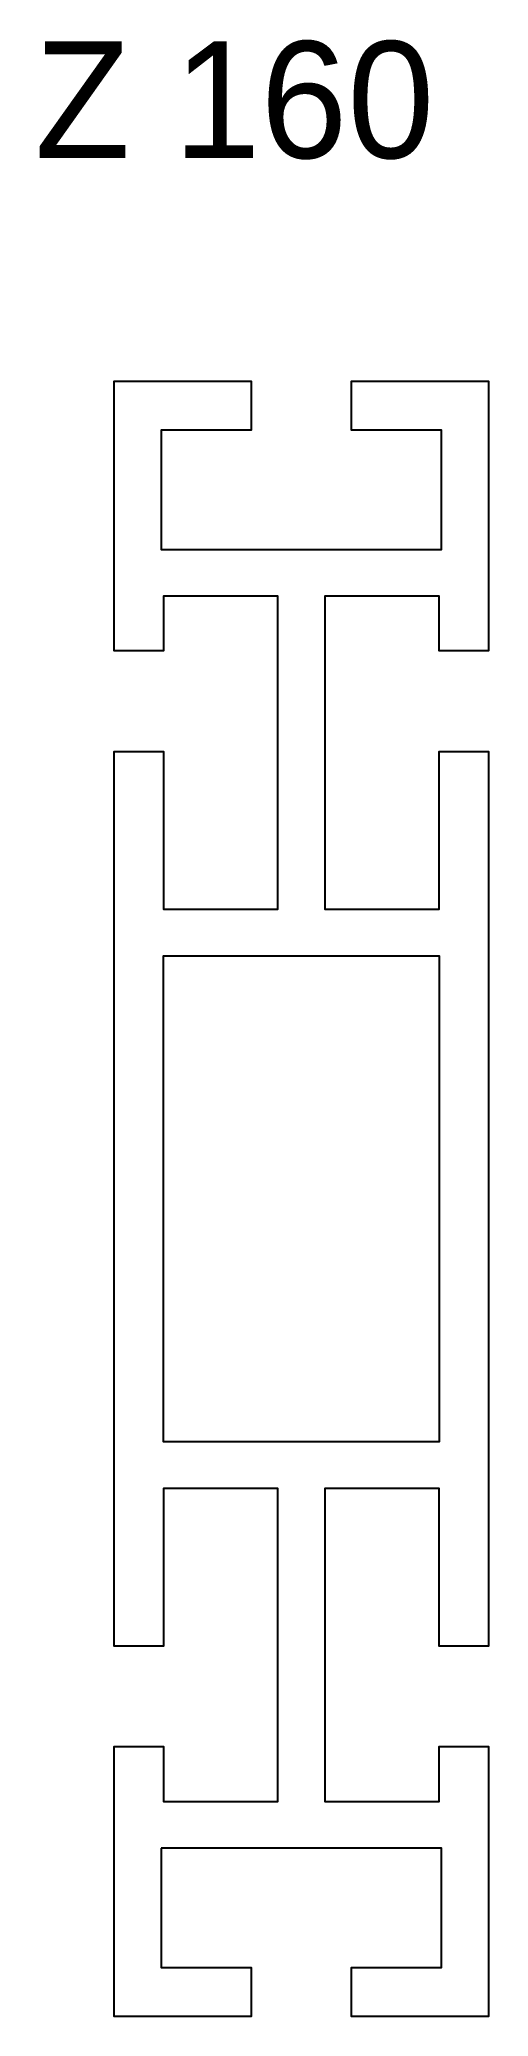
# Model space of a CAD drawing. Header units: millimetres. Extents: x -11 to 8.1, y -36.3 to 48.3.
import ezdxf

# ---------------------------------------------------------------- set-up
doc = ezdxf.new("R2010")
doc.units = ezdxf.units.MM
doc.header["$LTSCALE"] = 0.0125
doc.layers.add('Profil', color=7, linetype='Continuous')
doc.layers.add('Text_erfasst', color=3, linetype='Continuous')
doc.styles.add('gs25', font='gsimplex.shx', dxfattribs={"height": 25})

msp = doc.modelspace()

# ---------------------------------------------------------------- linework, layer by layer
at = {"layer": 'Profil'}
for points in [[(-5.851, -29.133), (-5.851, -34.233), (-2.001, -34.233), (-2.001, -36.333), (-7.851, -36.333), (-7.851, -24.783), (-5.751, -24.783), (-5.751, -27.133), (-0.851, -27.133), (-0.851, -13.733), (-5.751, -13.733), (-5.751, -20.483), (-7.851, -20.483), (-7.851, -1.333), (-7.851, 17.817), (-5.751, 17.817), (-5.751, 11.067), (-0.851, 11.067), (-0.851, 24.467), (-5.751, 24.467), (-5.751, 22.117), (-7.851, 22.117), (-7.851, 33.667), (-2.001, 33.667), (-2.001, 31.567), (-5.851, 31.567), (-5.851, 26.467), (6.149, 26.467), (6.149, 31.567), (2.299, 31.567), (2.299, 33.667), (8.149, 33.667), (8.149, 22.117), (6.049, 22.117), (6.049, 24.467), (1.149, 24.467), (1.149, 11.067), (6.049, 11.067), (6.049, 17.817), (8.149, 17.817), (8.149, -1.333), (8.149, -20.483), (6.049, -20.483), (6.049, -13.733), (1.149, -13.733), (1.149, -27.133), (6.049, -27.133), (6.049, -24.783), (8.149, -24.783), (8.149, -36.333), (2.299, -36.333), (2.299, -34.233), (6.149, -34.233), (6.149, -29.133)], [(6.049, -1.333), (6.049, -11.733), (-5.751, -11.733), (-5.751, -1.333), (-5.751, 9.067), (6.049, 9.067)]]:
    msp.add_lwpolyline(points, close=True, dxfattribs=at)

# ---------------------------------------------------------------- texts
at = {"layer": 'Text_erfasst', "style": 'gs25'}
msp.add_text('Z 160', height=5, dxfattribs=at).set_placement((-11.261, 43.215))

doc.saveas('drawing.dxf')
